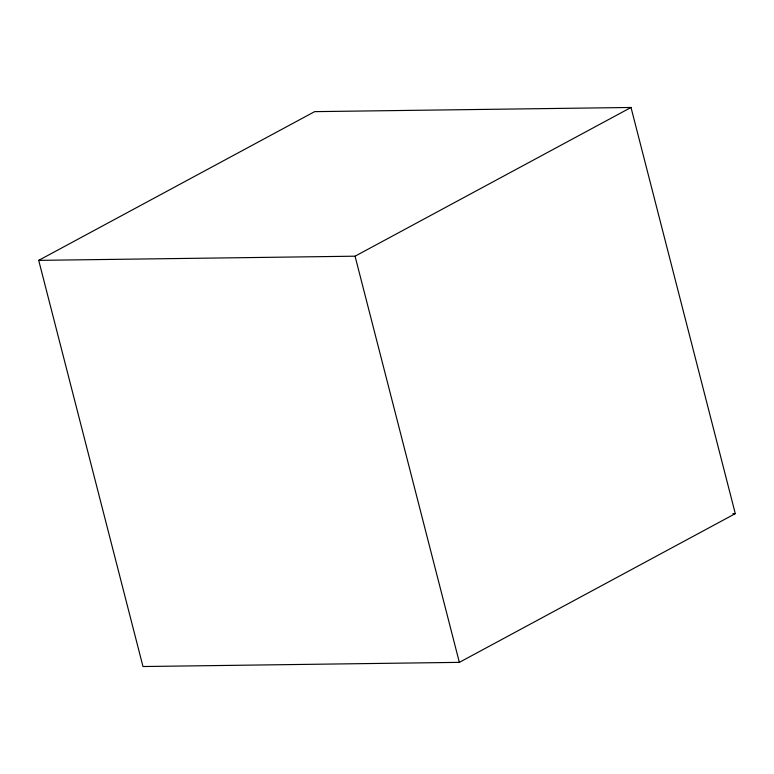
<?xml version="1.0" encoding="UTF-8"?>
<svg xmlns="http://www.w3.org/2000/svg" width="774" height="774" viewBox="0 0 774 774"><rect width="100%" height="100%" fill="white"/><g stroke="black" fill="none" stroke-linecap="round" stroke-linejoin="round"><path stroke-width="1.16" d="M38.7 260.364L314.65 111.64L631.013 107.47L735.3 513.636L459.35 662.36L142.987 666.53L38.7 260.364L355.063 256.194L631.013 107.47M732.881 513.675L735.3 513.636M355.063 256.194L459.35 662.36"/></g></svg>
